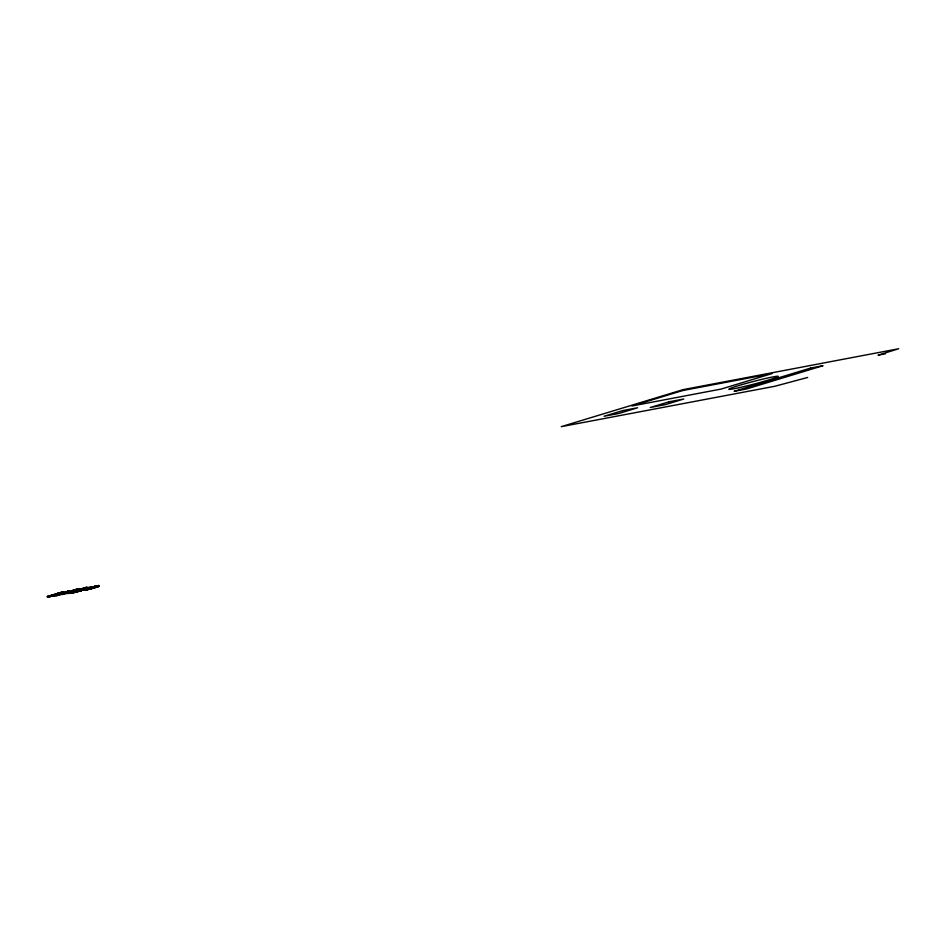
<?xml version="1.0" encoding="UTF-8"?>
<svg xmlns="http://www.w3.org/2000/svg" width="946" height="946" viewBox="0 0 946 946"><rect width="100%" height="100%" fill="white"/><g stroke="black" fill="none" stroke-linecap="round" stroke-linejoin="round"><path stroke-width="1.42" d="M85.79 588.802C82.976 590.186 86.855 589.997 88.073 588.968L87.848 588.152L98.762 585.515L96.906 586.26L97.119 587.076L87.008 589.547L92.211 588.412L91.999 587.584M97.119 587.076L98.975 586.331L88.073 588.968M71.352 592.279L71.565 593.095L76.614 592.007L81.285 590.682L81.072 589.866M47.3 596.429L63.287 591.723C62.885 594.999 51.167 597.541 49.854 595.791L47.3 596.429L47.513 597.257L48.719 597.021L48.506 596.205M66.799 593.544L87.067 588.069C83.118 585.87 69.212 597.529 66.315 591.829L71.269 590.647L71.967 593.095L91.762 587.655L91.549 586.827L90.308 587.064L90.662 588.211M81.285 590.682L75.869 591.889L76.058 590.765M75.751 591.853L89.267 588.211L88.049 587.454L77.584 590.245M79.097 591.463L78.459 589.488L76.011 590.399M77.962 591.321L87.6 588.66L78.211 591.297L77.537 589.914M60.237 592.917L51.356 595.46L60.083 593.225M93.051 586.686L93.559 588.152L88.723 589.429L87.86 589.63L87.339 587.809L86.37 588.235M80.611 590.777L80.221 588.991L80.422 590.41M49.842 596.808L49.854 595.791M90.26 587.584L96.598 586.118L90.26 587.584L90.615 588.956M96.823 586.934L90.473 588.412L96.326 587.147L96.48 585.87M52.03 596.075L61.242 593.662L52.03 596.075L51.817 595.247M78.258 590.552L69.046 592.965L78.258 590.552L77.749 588.98L76.413 589.228L76.91 591.356M71.671 592.101L72.688 591.758M80.221 588.991L67.805 592.208L68.077 593.402M69.756 591.77L71.246 591.297M78.66 590.079L87.339 587.809M63.548 593.059L57.954 594.23L57.741 593.402L63.287 591.723M47.513 597.257L63.5 592.539M57.954 594.23L68.23 591.25L68.396 592.279L58.013 595.259L56.665 595.519L56.453 594.691L57.801 594.443L58.013 595.259M63.287 592.775L71.269 590.647M63.086 593.284L73.634 590.233L73.93 591.262M87.304 588.649L86.843 587.253L74.509 590.694L74.296 589.866L77.749 588.98M56.665 595.519L68.443 592.078L66.539 592.657L67.154 592.704M61.975 594.514L73.847 591.049L63.311 594.254L61.975 594.514L61.762 593.686M74.509 590.694L77.974 589.796M70.974 591.877L71.222 592.752L72.606 592.338L72.393 591.51M87.765 587.974L91.549 586.827M88.995 588.353L91.762 587.655M58.829 593.781L60.13 593.39M79.228 591.108L79.015 590.28L84.773 588.731M54.939 594.857L57.529 594.147M78.459 589.488L73.067 590.753L73.528 591.995M77.655 590.978L78.885 590.647M72.428 591.416L74.202 590.931L74.533 592.468M90.402 588.14L91.372 587.88L91.585 588.708M68.396 592.279C75.692 591.333 65.759 591.203 66.941 593.58M57.741 593.402L63.335 592.243L62.176 592.74L62.389 593.556M71.187 592.704L72.606 592.338M74.32 591.652L77.123 591.002L77.336 591.829M88.77 589.287L88.557 588.459L90.721 587.939L90.934 588.755M69.838 592.894L69.626 592.066L71.6 591.628M51.592 595.661L53.709 595.164L53.922 595.992M86.831 588.98L87.647 588.802M84.904 590.115L87.86 589.63M75.538 591.025L77.477 590.742L77.69 591.569M885.503 353.769L878.042 355.188L898.676 348.743L683.154 389.634L561.203 426.67L774.892 386.252L807.671 377.454M86.843 587.253L85.518 587.501L85.731 588.317M74.296 589.866L75.645 589.618L76.236 591.853M68.23 591.25L66.989 591.487L67.201 592.314M73.634 590.233L72.298 590.481L72.901 592.574M91.313 587.537L88.829 588.01L89.042 588.838M70.997 591.936L72.192 591.711L72.404 592.527M49.582 595.933L50.706 595.838M84.691 589.299L85.554 590.079M98.762 585.515L98.881 586.449M98.349 585.527L98.561 586.354M98.041 585.881L98.254 586.697M97.414 585.68L97.627 586.508M96.114 586.319L96.326 587.147M95.83 586.165L96.043 586.981M95.451 586.094L95.664 586.922M95.085 586.662L95.298 587.478M94.955 586.697L95.239 587.655M94.671 586.402L94.884 587.23M94.304 586.378L94.517 587.194M94.009 586.567L94.222 587.383M93.264 586.745L93.477 587.572M92.507 586.946L92.72 587.773M92.353 587.608L92.566 588.436M91.75 587.028L91.963 587.974M89.574 588.223L89.787 589.051M89.019 587.324L89.362 588.589M88.51 588.601L88.723 589.429M88.049 587.454L88.262 588.282M87.186 587.632L87.458 588.743M86.902 588.045L87.339 589.559M86.642 587.904L87.056 589.595M86.689 588.507L87.044 589.796M86.204 587.856L86.594 589.051M86.062 588.022L86.275 588.838M85.4 588.176L85.613 588.991M85.093 588.128L85.306 588.944M85.152 589.039L85.365 589.855M84.655 588.353L84.986 589.559M84.785 589.204L85.093 590.138M83.863 588.436L84.076 589.252L83.839 588.566M82.952 588.802L83.177 589.618M82.929 589.275L83.142 590.103M82.574 588.779L82.787 589.595M82.066 589.051L82.278 589.866M82.054 589.524L82.267 590.351M81.285 589.133L81.498 589.961M81.19 589.748L81.415 590.576M79.819 589.027L80.221 590.328M79.665 590.138L79.878 590.954M79.109 589.157L79.322 589.973M78.246 589.334L78.92 591.392M78.211 589.512L78.672 591.345M77.761 589.595L78.211 591.297M77.265 589.547L77.477 590.375M77.182 589.713L77.395 590.529M76.626 590.919L76.839 591.747M76.165 589.807L76.389 590.635M76.401 591.191L76.614 592.007M75.68 590.931L75.905 592.184M74.971 590.115L75.183 590.931M74.876 590.269L75.089 591.084M75.219 591.593L75.432 592.409M75.006 591.51L75.219 592.338M73.977 590.505L74.19 591.333M72.464 590.789L72.676 591.617M72.097 591.948L72.31 592.764M71.21 591.155L71.671 593.118M70.82 590.73L71.033 591.546M70.855 591.806L71.068 592.622M70.075 590.883L70.288 591.699M70.193 591.948L70.406 592.775M69.957 591.522L70.17 592.35M69.555 591.167L69.969 592.586M69.129 591.108L69.342 591.924M68.751 591.9L68.963 592.728M68.774 592.397L68.987 593.213M67.899 591.416L68.124 592.243M67.485 591.617L67.698 592.433M67.131 592.444L67.367 593.532M66.788 591.782L67 592.61M66.031 591.983L66.244 592.799M65.203 592.208L65.416 593.024M64.281 592.468L64.494 593.296M63.181 592.22L63.5 593.591M62.767 592.267L63.311 594.254M61.963 591.971L62.282 593.213M60.142 592.799L60.343 594.206M59.669 593.036L59.882 593.851M59.007 593.083L59.22 594.005M58.557 593.71L58.77 594.526M58.262 593.367L58.475 594.183M57.422 593.58L57.741 594.975M56.76 594.23L56.973 595.058M56.547 593.816L56.76 594.632M56.228 594.514L56.441 595.33M55.648 594.064L56.074 595.306M54.963 594.727L55.187 595.542M54.111 594.939L54.324 595.755M53.816 594.596L54.028 595.424M53.343 595.129L53.567 595.945M52.669 595.282L52.881 596.098M52.598 595.436L52.81 596.252M52.314 595.069L52.527 595.897M52.077 595.401L52.29 596.216M51.498 595.377L51.805 596.477M50.008 595.956L50.221 596.784M682.716 390.532L631.893 406L721.183 389.054L772.007 373.599L682.716 390.532M622.74 410.588L604.08 416.264L618.968 413.437L637.616 407.761L622.74 410.588M668.917 401.825L650.269 407.501L665.144 404.687L683.804 398.999L668.917 401.825M810.687 368.041L734.143 391.325L746.465 388.995L823.008 365.7L810.687 368.041M739.122 387.683A25.507 1.336 -14.6 0 0 778.168 376.567A25.507 1.336 -14.6 0 0 743.556 384.147A25.507 1.336 -14.6 0 0 739.122 387.683"/></g></svg>
